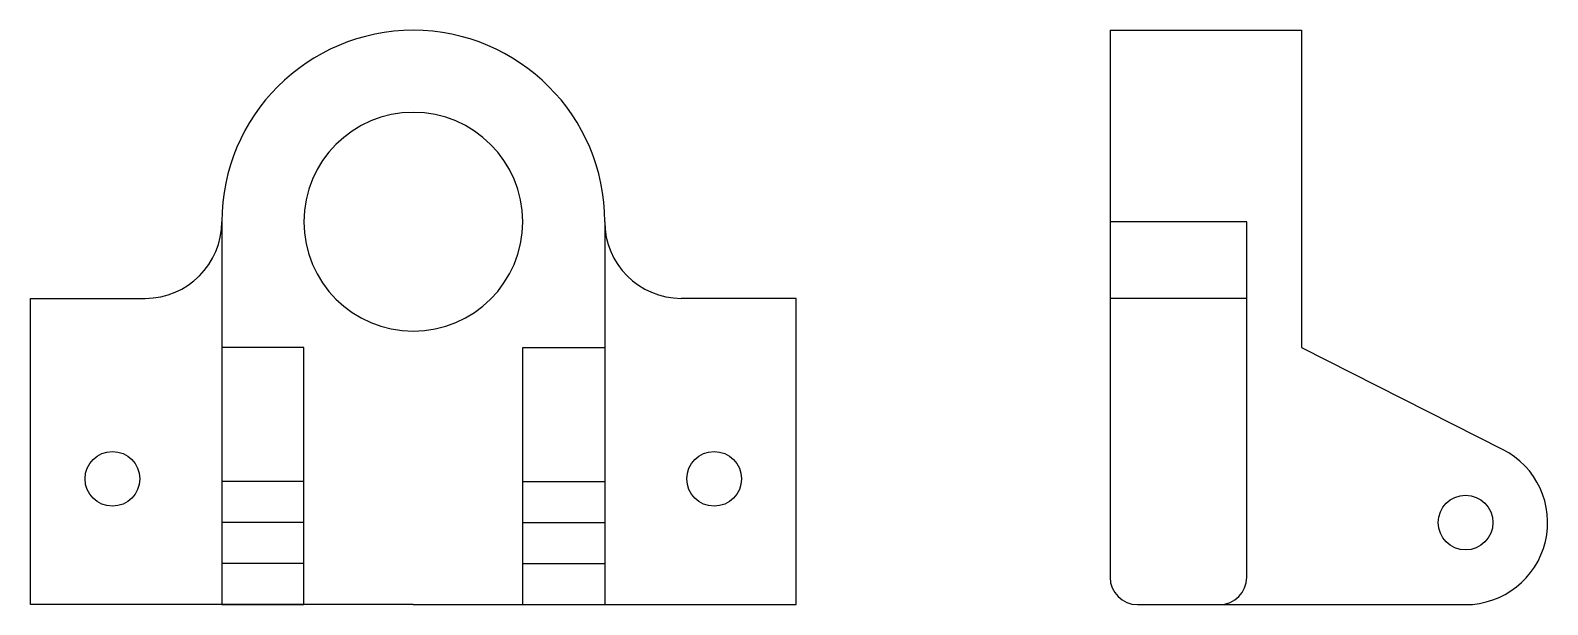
# Model space of a CAD drawing. Header units: millimetres. Extents: x 14.5 to 42.2, y 5.9 to 16.4.
import ezdxf

# ---------------------------------------------------------------- set-up
doc = ezdxf.new("R2010")
doc.units = ezdxf.units.MM
doc.layers.add('Cercuri', color=2, linetype='Continuous')
doc.layers.add('Contur', color=4, linetype='Continuous')

msp = doc.modelspace()

# ---------------------------------------------------------------- linework, layer by layer
at = {"layer": 'Cercuri'}
for p, q in [((19.462, 8.158), (17.962, 8.158)), ((23.462, 8.158), (24.962, 8.158)), ((19.462, 7.408), (17.962, 7.408)), ((23.462, 7.408), (24.962, 7.408)), ((19.462, 6.658), (17.962, 6.658)), ((23.462, 6.658), (24.962, 6.658))]:
    msp.add_line(p, q, dxfattribs=at)
for centre in [(15.962, 8.208), (26.962, 8.208), (40.699, 7.408)]:
    msp.add_circle(centre, 0.5, dxfattribs=at)
for start, end in [(90, 270), (270, 90)]:
    msp.add_arc((21.462, 12.908), 2, start, end, dxfattribs=at)
at = {"layer": 'Contur'}
for p, q in [((34.199, 16.408), (34.199, 6.408)), ((34.199, 16.408), (37.699, 16.408)), ((37.699, 16.408), (37.699, 10.608)), ((17.962, 12.908), (17.962, 5.908)), ((24.962, 12.908), (24.962, 5.908)), ((36.699, 12.908), (34.199, 12.908)), ((36.699, 11.508), (36.699, 12.908)), ((14.462, 5.908), (14.462, 11.508)), ((14.462, 11.508), (16.562, 11.508)), ((28.462, 11.508), (26.362, 11.508)), ((28.462, 5.908), (28.462, 11.508)), ((36.699, 11.508), (34.199, 11.508)), ((36.699, 6.408), (36.699, 11.508)), ((19.462, 10.608), (17.962, 10.608)), ((19.462, 5.908), (19.462, 10.608)), ((23.462, 5.908), (23.462, 10.608)), ((23.462, 10.608), (24.962, 10.608)), ((37.699, 10.608), (41.377, 8.746)), ((19.462, 5.908), (19.462, 7.408)), ((23.462, 5.908), (23.462, 7.408)), ((21.462, 5.908), (14.462, 5.908)), ((17.962, 5.908), (19.462, 5.908)), ((21.462, 5.908), (28.462, 5.908)), ((34.699, 5.908), (40.699, 5.908)), ((34.699, 5.908), (36.199, 5.908))]:
    msp.add_line(p, q, dxfattribs=at)
for centre, radius, start, end in [((21.462, 12.908), 3.5, 90, 180), ((21.462, 12.908), 3.5, 0, 90), ((16.562, 12.908), 1.4, 270, 0), ((26.362, 12.908), 1.4, 180, 270), ((40.699, 7.408), 1.5, 270, 63.1494), ((34.699, 6.408), 0.5, 180, 270), ((36.199, 6.408), 0.5, 270, 0)]:
    msp.add_arc(centre, radius, start, end, dxfattribs=at)

doc.saveas('drawing.dxf')
